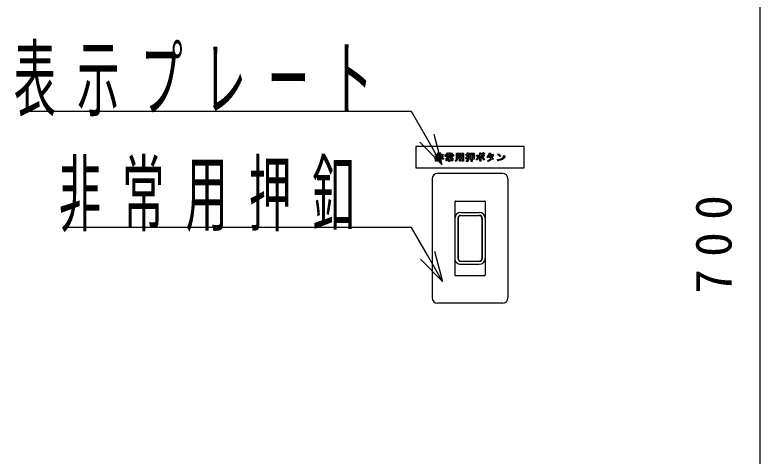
# Model space of a CAD drawing. Units: millimetres, scale not verified. Extents: x -11550 to 5573, y -35640 to 8010.
# Drawn here: x -8575 to -7887, y -4699 to -4292 of the extents above; entities that cross this region are included whole.
import ezdxf

# ---------------------------------------------------------------- set-up
doc = ezdxf.new("R2010")
doc.units = ezdxf.units.MM
doc.header["$LTSCALE"] = 30
doc.layers.add('layer1', color=4, linetype='Continuous', lineweight=25)
doc.styles.add('ＭＳ ゴシック', font='')
doc.styles.get('ＭＳ ゴシック').set_extended_font_data('MS Gothic')

msp = doc.modelspace()

# ---------------------------------------------------------------- linework, layer by layer
at = {"layer": 'layer1'}
for p, q in [((-7886.7, -4833.06), (-7886.7, -4163.06)), ((-8210.54, -4380.87), (-8567.36, -4380.87)), ((-8208.54, -4380.87), (-8210.54, -4380.87)), ((-8194.33, -4405.48), (-8208.54, -4380.87)), ((-8187.83, -4401.73), (-8180.33, -4429.73)), ((-8180.33, -4429.73), (-8194.33, -4405.48)), ((-8180.33, -4429.73), (-8200.82, -4409.23)), ((-8186.56, -4421.34), (-8186.56, -4420.5)), ((-8186.56, -4420.5), (-8184.15, -4420.5)), ((-8184.15, -4421.34), (-8186.56, -4421.34)), ((-8186.14, -4423.09), (-8186.14, -4422.26)), ((-8186.14, -4422.26), (-8184.15, -4422.26)), ((-8184.15, -4420.5), (-8184.15, -4419.16)), ((-8184.15, -4419.16), (-8183.4, -4419.16)), ((-8184.15, -4422.26), (-8184.15, -4421.34)), ((-8183.4, -4419.16), (-8183.26, -4419.2)), ((-8183.19, -4419.37), (-8183.28, -4419.5)), ((-8183.28, -4419.5), (-8183.28, -4424.24)), ((-8183.26, -4419.2), (-8183.19, -4419.28)), ((-8183.19, -4419.28), (-8183.19, -4419.37)), ((-8182.46, -4426.95), (-8182.46, -4419.16)), ((-8182.46, -4419.16), (-8181.71, -4419.16)), ((-8181.71, -4419.16), (-8181.57, -4419.2)), ((-8181.51, -4419.37), (-8181.59, -4419.5)), ((-8181.59, -4419.5), (-8181.59, -4420.5)), ((-8181.59, -4420.5), (-8179.21, -4420.5)), ((-8179.21, -4421.34), (-8181.59, -4421.34)), ((-8181.59, -4421.34), (-8181.59, -4422.26)), ((-8181.59, -4422.26), (-8179.59, -4422.26)), ((-8181.57, -4419.2), (-8181.5, -4419.28)), ((-8181.5, -4419.28), (-8181.51, -4419.37)), ((-8179.59, -4422.26), (-8179.59, -4423.09)), ((-8179.21, -4420.5), (-8179.21, -4421.34)), ((-8177.26, -4422.4), (-8177.26, -4420.47)), ((-8177.26, -4420.47), (-8175.33, -4420.47)), ((-8176.39, -4422.4), (-8177.26, -4422.4)), ((-8170.51, -4421.2), (-8176.39, -4421.2)), ((-8176.39, -4421.2), (-8176.39, -4422.4)), ((-8176.09, -4419.7), (-8175.46, -4419.16)), ((-8175.87, -4419.9), (-8176.09, -4419.7)), ((-8175.67, -4420.09), (-8175.87, -4419.9)), ((-8175.49, -4420.28), (-8175.67, -4420.09)), ((-8175.64, -4423.61), (-8175.64, -4421.53)), ((-8175.64, -4421.53), (-8171.26, -4421.53)), ((-8175.33, -4420.47), (-8175.49, -4420.28)), ((-8175.46, -4419.16), (-8175.16, -4419.36)), ((-8175.16, -4419.36), (-8174.91, -4419.6)), ((-8174.5, -4420.2), (-8175.02, -4420.47)), ((-8175.02, -4420.47), (-8173.85, -4420.47)), ((-8174.91, -4419.6), (-8174.68, -4419.89)), ((-8172.13, -4422.27), (-8174.78, -4422.27)), ((-8174.78, -4422.27), (-8174.78, -4422.88)), ((-8174.68, -4419.89), (-8174.5, -4420.2)), ((-8173.85, -4420.47), (-8173.85, -4418.95)), ((-8173.85, -4418.95), (-8173.11, -4418.95)), ((-8173.11, -4418.95), (-8172.96, -4419)), ((-8172.9, -4419.17), (-8172.98, -4419.29)), ((-8172.98, -4419.29), (-8172.98, -4420.47)), ((-8172.98, -4420.47), (-8171.85, -4420.47)), ((-8172.96, -4419), (-8172.89, -4419.07)), ((-8172.89, -4419.07), (-8172.9, -4419.17)), ((-8172.41, -4420.24), (-8171.65, -4419.05)), ((-8171.85, -4420.47), (-8172.41, -4420.24)), ((-8172.13, -4422.88), (-8172.13, -4422.27)), ((-8171.65, -4419.05), (-8170.95, -4419.45)), ((-8171.03, -4419.78), (-8171.57, -4420.47)), ((-8171.57, -4420.47), (-8169.64, -4420.47)), ((-8171.26, -4421.53), (-8171.26, -4423.61)), ((-8170.89, -4419.76), (-8171.03, -4419.78)), ((-8170.95, -4419.45), (-8170.85, -4419.6)), ((-8170.83, -4419.7), (-8170.89, -4419.76)), ((-8170.85, -4419.6), (-8170.83, -4419.7)), ((-8170.51, -4422.27), (-8170.51, -4421.2)), ((-8169.64, -4422.27), (-8170.51, -4422.27)), ((-8169.64, -4420.47), (-8169.64, -4422.27)), ((-8166.97, -4423.97), (-8166.97, -4419.47)), ((-8166.97, -4419.47), (-8160.42, -4419.47)), ((-8166.1, -4420.3), (-8166.1, -4421.4)), ((-8164.21, -4420.3), (-8166.1, -4420.3)), ((-8166.1, -4421.4), (-8164.21, -4421.4)), ((-8166.1, -4422.23), (-8166.1, -4423.33)), ((-8164.21, -4422.23), (-8166.1, -4422.23)), ((-8164.21, -4421.4), (-8164.21, -4420.3)), ((-8164.21, -4423.33), (-8164.21, -4422.23)), ((-8163.35, -4420.3), (-8163.35, -4421.4)), ((-8161.29, -4420.3), (-8163.35, -4420.3)), ((-8163.35, -4421.4), (-8161.29, -4421.4)), ((-8163.35, -4422.23), (-8163.35, -4423.33)), ((-8161.29, -4422.23), (-8163.35, -4422.23)), ((-8161.29, -4421.4), (-8161.29, -4420.3)), ((-8161.29, -4423.33), (-8161.29, -4422.23)), ((-8160.42, -4419.47), (-8160.42, -4426.14)), ((-8158.33, -4421.34), (-8158.33, -4420.5)), ((-8158.33, -4420.5), (-8157.13, -4420.5)), ((-8157.13, -4421.34), (-8158.33, -4421.34)), ((-8157.13, -4420.5), (-8157.13, -4418.95)), ((-8157.13, -4418.95), (-8156.38, -4418.95)), ((-8157.13, -4423.18), (-8157.13, -4421.34)), ((-8156.38, -4418.95), (-8156.25, -4418.97)), ((-8156.19, -4419.14), (-8156.26, -4419.28)), ((-8156.26, -4419.28), (-8156.26, -4420.5)), ((-8156.26, -4420.5), (-8155.36, -4420.5)), ((-8155.36, -4421.34), (-8156.26, -4421.34)), ((-8156.26, -4421.34), (-8156.26, -4422.95)), ((-8156.25, -4418.97), (-8156.19, -4419.03)), ((-8156.19, -4419.03), (-8156.19, -4419.14)), ((-8155.68, -4422.74), (-8155.46, -4422.67)), ((-8155.46, -4422.67), (-8155.29, -4423.44)), ((-8155.36, -4420.5), (-8155.36, -4421.34)), ((-8155.27, -4424.99), (-8155.27, -4419.43)), ((-8155.27, -4419.43), (-8150.71, -4419.43)), ((-8153.44, -4420.27), (-8154.4, -4420.27)), ((-8154.4, -4420.27), (-8154.4, -4421.5)), ((-8154.4, -4421.5), (-8153.44, -4421.5)), ((-8153.44, -4422.33), (-8154.4, -4422.33)), ((-8154.4, -4422.33), (-8154.4, -4423.5)), ((-8153.44, -4421.5), (-8153.44, -4420.27)), ((-8153.44, -4423.5), (-8153.44, -4422.33)), ((-8151.58, -4420.27), (-8152.57, -4420.27)), ((-8152.57, -4420.27), (-8152.57, -4421.5)), ((-8152.57, -4421.5), (-8151.58, -4421.5)), ((-8151.58, -4422.33), (-8152.57, -4422.33)), ((-8152.57, -4422.33), (-8152.57, -4423.5)), ((-8151.58, -4421.5), (-8151.58, -4420.27)), ((-8151.58, -4423.5), (-8151.58, -4422.33)), ((-8150.71, -4419.43), (-8150.71, -4424.78)), ((-8148.56, -4422.06), (-8148.56, -4421.12)), ((-8148.56, -4421.12), (-8145.46, -4421.12)), ((-8145.46, -4422.06), (-8148.56, -4422.06)), ((-8147.53, -4423.31), (-8147.2, -4422.6)), ((-8147.2, -4422.6), (-8146.35, -4423.03)), ((-8145.46, -4421.12), (-8145.46, -4419.19)), ((-8145.46, -4419.19), (-8144.64, -4419.19)), ((-8145.46, -4426.85), (-8145.46, -4422.06)), ((-8144.64, -4419.19), (-8144.46, -4419.26)), ((-8144.38, -4419.47), (-8144.48, -4419.61)), ((-8144.48, -4419.61), (-8144.48, -4421.12)), ((-8144.48, -4421.12), (-8141.31, -4421.12)), ((-8141.31, -4422.06), (-8144.48, -4422.06)), ((-8144.48, -4422.06), (-8144.48, -4426.85)), ((-8144.46, -4419.26), (-8144.37, -4419.35)), ((-8144.37, -4419.35), (-8144.38, -4419.47)), ((-8143.66, -4423.24), (-8142.91, -4422.6)), ((-8143.46, -4419.77), (-8142.96, -4419.26)), ((-8143.18, -4420.02), (-8143.46, -4419.77)), ((-8142.88, -4420.29), (-8143.18, -4420.02)), ((-8142.96, -4419.26), (-8142.64, -4419.51)), ((-8142.91, -4422.6), (-8142.3, -4423.26)), ((-8142.57, -4420.59), (-8142.88, -4420.29)), ((-8142.64, -4419.51), (-8142.33, -4419.78)), ((-8142.23, -4420.92), (-8142.57, -4420.59)), ((-8142.49, -4419.21), (-8141.96, -4418.74)), ((-8142.21, -4419.48), (-8142.49, -4419.21)), ((-8142.33, -4419.78), (-8142.02, -4420.07)), ((-8141.73, -4420.38), (-8142.23, -4420.92)), ((-8141.92, -4419.78), (-8142.21, -4419.48)), ((-8142.02, -4420.07), (-8141.73, -4420.38)), ((-8141.96, -4418.74), (-8141.64, -4419)), ((-8141.6, -4420.09), (-8141.92, -4419.78)), ((-8141.64, -4419), (-8141.32, -4419.28)), ((-8141.27, -4420.44), (-8141.6, -4420.09)), ((-8141.32, -4419.28), (-8141.02, -4419.6)), ((-8141.31, -4421.12), (-8141.31, -4422.06)), ((-8140.73, -4419.95), (-8141.27, -4420.44)), ((-8141.02, -4419.6), (-8140.73, -4419.95)), ((-8138.85, -4423.05), (-8138.04, -4422.1)), ((-8138.04, -4422.1), (-8137.38, -4421.12)), ((-8137.17, -4422.54), (-8137.61, -4423.07)), ((-8137.38, -4421.12), (-8136.87, -4420.11)), ((-8136.78, -4422), (-8137.17, -4422.54)), ((-8136.87, -4420.11), (-8136.51, -4419.09)), ((-8136.85, -4423), (-8136.38, -4422.26)), ((-8136.43, -4421.44), (-8136.78, -4422)), ((-8136.51, -4419.09), (-8135.59, -4419.44)), ((-8134.06, -4421.44), (-8136.43, -4421.44)), ((-8136.38, -4422.26), (-8135.85, -4422.5)), ((-8135.92, -4420.37), (-8136.02, -4420.5)), ((-8136.02, -4420.5), (-8133.81, -4420.5)), ((-8135.84, -4420.22), (-8135.92, -4420.37)), ((-8135.85, -4422.5), (-8135.38, -4422.73)), ((-8135.76, -4420.05), (-8135.84, -4420.22)), ((-8135.69, -4419.87), (-8135.76, -4420.05)), ((-8135.52, -4419.77), (-8135.69, -4419.87)), ((-8135.59, -4419.44), (-8135.47, -4419.56)), ((-8135.45, -4419.67), (-8135.52, -4419.77)), ((-8135.47, -4419.56), (-8135.45, -4419.67)), ((-8134.63, -4423.15), (-8134.42, -4422.67)), ((-8134.42, -4422.67), (-8134.25, -4422.22)), ((-8134.25, -4422.22), (-8134.13, -4421.81)), ((-8134.13, -4421.81), (-8134.06, -4421.44)), ((-8133.81, -4420.5), (-8133.4, -4420.36)), ((-8133.37, -4422.52), (-8133.59, -4423.11)), ((-8133.4, -4420.36), (-8132.91, -4420.83)), ((-8133.18, -4421.9), (-8133.37, -4422.52)), ((-8133.03, -4421.24), (-8133.18, -4421.9)), ((-8132.92, -4421.17), (-8133.03, -4421.24)), ((-8132.86, -4421.08), (-8132.92, -4421.17)), ((-8132.91, -4420.83), (-8132.86, -4420.96)), ((-8132.86, -4420.96), (-8132.86, -4421.08)), ((-8128.83, -4420.82), (-8128.18, -4419.98)), ((-8128.39, -4421.14), (-8128.83, -4420.82)), ((-8127.94, -4421.49), (-8128.39, -4421.14)), ((-8128.18, -4419.98), (-8127.76, -4420.26)), ((-8127.47, -4421.88), (-8127.94, -4421.49)), ((-8127.76, -4420.26), (-8127.3, -4420.61)), ((-8126.98, -4422.3), (-8127.47, -4421.88)), ((-8127.3, -4420.61), (-8126.79, -4421.04)), ((-8126.24, -4421.55), (-8126.98, -4422.3)), ((-8126.79, -4421.04), (-8126.24, -4421.55)), ((-8123.86, -4423.18), (-8122.89, -4421.6)), ((-8122.04, -4422.18), (-8123.12, -4423.9)), ((-8122.89, -4421.6), (-8122.04, -4422.18)), ((-8186.8, -4424.35), (-8184.15, -4423.72)), ((-8186.62, -4425.25), (-8186.8, -4424.35)), ((-8186.49, -4425.32), (-8186.62, -4425.25)), ((-8186.39, -4425.33), (-8186.49, -4425.32)), ((-8186.32, -4425.28), (-8186.39, -4425.33)), ((-8186.38, -4426.29), (-8185.44, -4425.93)), ((-8186, -4427.12), (-8186.38, -4426.29)), ((-8186.28, -4425.18), (-8186.32, -4425.28)), ((-8184.18, -4424.54), (-8186.28, -4425.18)), ((-8184.15, -4423.09), (-8186.14, -4423.09)), ((-8184.81, -4426.66), (-8186, -4427.12)), ((-8185.44, -4425.93), (-8184.76, -4425.52)), ((-8183.96, -4426.03), (-8184.81, -4426.66)), ((-8184.76, -4425.52), (-8184.34, -4425.06)), ((-8184.34, -4425.06), (-8184.18, -4424.54)), ((-8184.15, -4423.72), (-8184.15, -4423.09)), ((-8183.45, -4425.22), (-8183.96, -4426.03)), ((-8183.28, -4424.24), (-8183.45, -4425.22)), ((-8181.59, -4426.95), (-8182.46, -4426.95)), ((-8179.59, -4423.09), (-8181.59, -4423.09)), ((-8181.59, -4423.09), (-8181.59, -4424.12)), ((-8181.59, -4424.12), (-8178.87, -4424.12)), ((-8178.87, -4424.95), (-8181.59, -4424.95)), ((-8181.59, -4424.95), (-8181.59, -4426.95)), ((-8178.87, -4424.12), (-8178.87, -4424.95)), ((-8176.51, -4426.5), (-8176.51, -4423.98)), ((-8176.51, -4423.98), (-8173.85, -4423.98)), ((-8175.64, -4426.5), (-8176.51, -4426.5)), ((-8173.85, -4423.61), (-8175.64, -4423.61)), ((-8173.85, -4424.82), (-8175.64, -4424.82)), ((-8175.64, -4424.82), (-8175.64, -4426.5)), ((-8174.78, -4422.88), (-8172.13, -4422.88)), ((-8173.85, -4423.98), (-8173.85, -4423.61)), ((-8173.85, -4426.95), (-8173.85, -4424.82)), ((-8172.98, -4426.95), (-8173.85, -4426.95)), ((-8171.26, -4423.61), (-8172.98, -4423.61)), ((-8172.98, -4423.61), (-8172.98, -4423.98)), ((-8172.98, -4423.98), (-8170.19, -4423.98)), ((-8171.06, -4424.82), (-8172.98, -4424.82)), ((-8172.98, -4424.82), (-8172.98, -4426.95)), ((-8171.89, -4425.7), (-8171.11, -4425.7)), ((-8171.73, -4426.54), (-8171.89, -4425.7)), ((-8170.76, -4426.54), (-8171.73, -4426.54)), ((-8171.11, -4425.7), (-8171.09, -4425.7)), ((-8171.09, -4425.7), (-8171.07, -4425.69)), ((-8171.07, -4425.69), (-8171.06, -4425.68)), ((-8171.06, -4425.66), (-8171.06, -4424.82)), ((-8171.06, -4425.68), (-8171.06, -4425.66)), ((-8170.51, -4426.5), (-8170.76, -4426.54)), ((-8170.34, -4426.39), (-8170.51, -4426.5)), ((-8170.23, -4426.22), (-8170.34, -4426.39)), ((-8170.19, -4425.97), (-8170.23, -4426.22)), ((-8170.19, -4423.98), (-8170.19, -4425.97)), ((-8167.9, -4426.38), (-8167.49, -4425.83)), ((-8167.26, -4427.02), (-8167.9, -4426.38)), ((-8167.49, -4425.83), (-8167.2, -4425.24)), ((-8166.78, -4426.42), (-8167.26, -4427.02)), ((-8167.2, -4425.24), (-8167.03, -4424.62)), ((-8167.03, -4424.62), (-8166.97, -4423.97)), ((-8166.43, -4425.75), (-8166.78, -4426.42)), ((-8166.2, -4424.99), (-8166.43, -4425.75)), ((-8166.11, -4424.16), (-8166.2, -4424.99)), ((-8164.21, -4424.16), (-8166.11, -4424.16)), ((-8166.1, -4423.33), (-8164.21, -4423.33)), ((-8164.21, -4426.78), (-8164.21, -4424.16)), ((-8163.35, -4426.78), (-8164.21, -4426.78)), ((-8163.35, -4423.33), (-8161.29, -4423.33)), ((-8161.29, -4424.16), (-8163.35, -4424.16)), ((-8163.35, -4424.16), (-8163.35, -4426.78)), ((-8162.1, -4426.78), (-8162.29, -4425.84)), ((-8162.29, -4425.84), (-8161.33, -4425.84)), ((-8161.06, -4426.78), (-8162.1, -4426.78)), ((-8161.33, -4425.84), (-8161.31, -4425.84)), ((-8161.31, -4425.84), (-8161.3, -4425.83)), ((-8161.3, -4425.83), (-8161.29, -4425.81)), ((-8161.29, -4425.79), (-8161.29, -4424.16)), ((-8161.29, -4425.81), (-8161.29, -4425.79)), ((-8160.78, -4426.74), (-8161.06, -4426.78)), ((-8160.58, -4426.62), (-8160.78, -4426.74)), ((-8160.46, -4426.42), (-8160.58, -4426.62)), ((-8160.42, -4426.14), (-8160.46, -4426.42)), ((-8158.4, -4423.52), (-8158.13, -4423.45)), ((-8158.19, -4424.38), (-8158.4, -4423.52)), ((-8158.12, -4424.47), (-8158.19, -4424.38)), ((-8158.13, -4423.45), (-8157.82, -4423.37)), ((-8158.03, -4424.49), (-8158.12, -4424.47)), ((-8157.92, -4424.44), (-8158.03, -4424.49)), ((-8157.8, -4424.32), (-8157.92, -4424.44)), ((-8157.82, -4423.37), (-8157.49, -4423.28)), ((-8157.6, -4424.24), (-8157.8, -4424.32)), ((-8157.63, -4427.02), (-8157.78, -4426.19)), ((-8157.78, -4426.19), (-8157.17, -4426.19)), ((-8156.9, -4427.02), (-8157.63, -4427.02)), ((-8157.43, -4424.17), (-8157.6, -4424.24)), ((-8157.49, -4423.28), (-8157.13, -4423.18)), ((-8157.27, -4424.11), (-8157.43, -4424.17)), ((-8157.13, -4424.06), (-8157.27, -4424.11)), ((-8157.17, -4426.19), (-8157.15, -4426.18)), ((-8157.15, -4426.18), (-8157.14, -4426.17)), ((-8157.14, -4426.17), (-8157.13, -4426.16)), ((-8157.13, -4426.14), (-8157.13, -4424.06)), ((-8157.13, -4426.16), (-8157.13, -4426.14)), ((-8156.62, -4426.98), (-8156.9, -4427.02)), ((-8156.42, -4426.86), (-8156.62, -4426.98)), ((-8156.3, -4426.66), (-8156.42, -4426.86)), ((-8156.26, -4426.38), (-8156.3, -4426.66)), ((-8156.26, -4422.95), (-8156.08, -4422.88)), ((-8156.02, -4423.7), (-8156.26, -4423.79)), ((-8156.26, -4423.79), (-8156.26, -4426.38)), ((-8156.08, -4422.88), (-8155.89, -4422.81)), ((-8155.78, -4423.61), (-8156.02, -4423.7)), ((-8155.89, -4422.81), (-8155.68, -4422.74)), ((-8155.53, -4423.53), (-8155.78, -4423.61)), ((-8155.29, -4423.44), (-8155.53, -4423.53)), ((-8154.4, -4424.99), (-8155.27, -4424.99)), ((-8154.4, -4423.5), (-8153.44, -4423.5)), ((-8153.44, -4424.33), (-8154.4, -4424.33)), ((-8154.4, -4424.33), (-8154.4, -4424.99)), ((-8153.44, -4426.99), (-8153.44, -4424.33)), ((-8152.57, -4426.99), (-8153.44, -4426.99)), ((-8152.57, -4423.5), (-8151.58, -4423.5)), ((-8151.58, -4424.33), (-8152.57, -4424.33)), ((-8152.57, -4424.33), (-8152.57, -4426.99)), ((-8151.58, -4424.78), (-8151.58, -4424.33)), ((-8150.71, -4424.78), (-8151.58, -4424.78)), ((-8148.69, -4425.34), (-8148.27, -4424.68)), ((-8147.82, -4425.81), (-8148.69, -4425.34)), ((-8148.27, -4424.68), (-8147.89, -4424)), ((-8147.89, -4424), (-8147.53, -4423.31)), ((-8147.42, -4425.18), (-8147.82, -4425.81)), ((-8147.06, -4424.57), (-8147.42, -4425.18)), ((-8146.75, -4423.99), (-8147.06, -4424.57)), ((-8146.47, -4423.43), (-8146.75, -4423.99)), ((-8146.33, -4423.37), (-8146.47, -4423.43)), ((-8146.35, -4423.03), (-8146.27, -4423.17)), ((-8146.26, -4423.28), (-8146.33, -4423.37)), ((-8146.27, -4423.17), (-8146.26, -4423.28)), ((-8144.48, -4426.85), (-8145.46, -4426.85)), ((-8143.16, -4423.83), (-8143.66, -4423.24)), ((-8142.69, -4424.44), (-8143.16, -4423.83)), ((-8142.25, -4425.06), (-8142.69, -4424.44)), ((-8142.3, -4423.26), (-8141.77, -4423.91)), ((-8141.85, -4425.71), (-8142.25, -4425.06)), ((-8140.97, -4425.13), (-8141.85, -4425.71)), ((-8141.77, -4423.91), (-8141.33, -4424.53)), ((-8141.33, -4424.53), (-8140.97, -4425.13)), ((-8138.1, -4423.57), (-8138.85, -4423.05)), ((-8138.13, -4426.22), (-8137.16, -4425.74)), ((-8137.25, -4426.92), (-8138.13, -4426.22)), ((-8137.61, -4423.07), (-8138.1, -4423.57)), ((-8136.35, -4426.41), (-8137.25, -4426.92)), ((-8137.16, -4425.74), (-8136.34, -4425.21)), ((-8136.42, -4423.25), (-8136.85, -4423)), ((-8135.99, -4423.5), (-8136.42, -4423.25)), ((-8135.57, -4425.85), (-8136.35, -4426.41)), ((-8136.34, -4425.21), (-8135.67, -4424.63)), ((-8135.57, -4423.75), (-8135.99, -4423.5)), ((-8135.67, -4424.63), (-8135.16, -4423.99)), ((-8135.16, -4423.99), (-8135.57, -4423.75)), ((-8134.9, -4425.22), (-8135.57, -4425.85)), ((-8135.38, -4422.73), (-8134.97, -4422.95)), ((-8134.97, -4422.95), (-8134.63, -4423.15)), ((-8134.36, -4424.54), (-8134.9, -4425.22)), ((-8133.6, -4425.09), (-8134.36, -4424.54)), ((-8133.59, -4423.11), (-8133.85, -4423.66)), ((-8133.85, -4423.66), (-8133.02, -4424.22)), ((-8133.02, -4424.22), (-8133.6, -4425.09)), ((-8128.97, -4425.29), (-8126.9, -4425.02)), ((-8128.69, -4426.31), (-8128.97, -4425.29)), ((-8128.56, -4426.47), (-8128.69, -4426.31)), ((-8128.44, -4426.52), (-8128.56, -4426.47)), ((-8128.32, -4426.46), (-8128.44, -4426.52)), ((-8128.2, -4426.29), (-8128.32, -4426.46)), ((-8126.2, -4425.96), (-8128.2, -4426.29)), ((-8126.9, -4425.02), (-8125.2, -4424.32)), ((-8124.51, -4425.16), (-8126.2, -4425.96)), ((-8125.2, -4424.32), (-8123.86, -4423.18)), ((-8123.12, -4423.9), (-8124.51, -4425.16)), ((-8210.54, -4487.94), (-8525.23, -4487.94)), ((-8208.54, -4487.94), (-8210.54, -4487.94)), ((-8193.7, -4513.64), (-8208.54, -4487.94)), ((-8187.2, -4509.89), (-8179.7, -4537.89)), ((-8179.7, -4537.89), (-8200.2, -4517.39)), ((-8179.7, -4537.89), (-8193.7, -4513.64))]:
    msp.add_line(p, q, dxfattribs=at)
at = {"layer": 'layer1', "color": 3}
for p, q in [((-8104.42, -4413.06), (-8204.42, -4413.06)), ((-8204.42, -4413.06), (-8204.42, -4433.06)), ((-8104.42, -4433.06), (-8104.42, -4413.06)), ((-8204.42, -4433.06), (-8104.42, -4433.06)), ((-8189.42, -4443.06), (-8189.42, -4553.06)), ((-8124.42, -4438.06), (-8184.42, -4438.06)), ((-8119.42, -4443.06), (-8119.42, -4553.06)), ((-8167.92, -4463.71), (-8140.92, -4463.71)), ((-8168.42, -4464.21), (-8168.42, -4531.91)), ((-8140.42, -4464.21), (-8140.42, -4531.91)), ((-8162.97, -4476.86), (-8145.87, -4476.86)), ((-8162.92, -4474.06), (-8145.92, -4474.06)), ((-8162.92, -4477.06), (-8145.92, -4477.06)), ((-8165.67, -4479.56), (-8165.67, -4516.56)), ((-8165.42, -4479.56), (-8165.42, -4516.56)), ((-8143.42, -4479.56), (-8143.42, -4516.56)), ((-8143.17, -4479.56), (-8143.17, -4516.56)), ((-8162.97, -4519.26), (-8145.87, -4519.26)), ((-8162.92, -4519.06), (-8145.92, -4519.06)), ((-8162.92, -4522.06), (-8145.92, -4522.06)), ((-8167.92, -4532.41), (-8140.92, -4532.41)), ((-8124.42, -4558.06), (-8184.42, -4558.06))]:
    msp.add_line(p, q, dxfattribs=at)
for centre, radius, start, end in [((-8184.42, -4443.06), 5, 90, 180), ((-8124.42, -4443.06), 5, 0, 90), ((-8167.92, -4464.21), 0.5, 89.99999, 179.99997), ((-8140.92, -4464.21), 0.5, 0, 89.99999), ((-8162.92, -4479.56), 5.5, 89.99998, 179.99997), ((-8162.97, -4479.56), 2.7, 89.99998, 179.99997), ((-8162.92, -4479.56), 2.5, 89.99998, 179.99997), ((-8145.92, -4479.56), 5.5, 0, 89.99998), ((-8145.92, -4479.56), 2.5, 0, 89.99998), ((-8145.87, -4479.56), 2.7, 0, 89.99998), ((-8162.92, -4516.56), 5.5, 179.99997, 270), ((-8162.97, -4516.56), 2.7, 179.99997, 270), ((-8162.92, -4516.56), 2.5, 179.99997, 270), ((-8145.92, -4516.56), 2.5, 270.00003, 0), ((-8145.92, -4516.56), 5.5, 270.00003, 0), ((-8145.87, -4516.56), 2.7, 270.00003, 0), ((-8167.92, -4531.91), 0.5, 179.99997, 270), ((-8140.92, -4531.91), 0.5, 270.00003, 0), ((-8184.42, -4553.06), 5, 180, 270), ((-8124.42, -4553.06), 5, 270, 0)]:
    msp.add_arc(centre, radius, start, end, dxfattribs=at)

# ---------------------------------------------------------------- texts
at = {"layer": 'layer1', "color": 2, "char_height": 57.18, "attachment_point": 7, "style": 'ＭＳ ゴシック'}
for s, insert in [('\\T1.5;\\W0.5;表示プレート', (-8575.61, -4385.38)), ('\\T1.5;\\W0.5;非常用押釦', (-8533.99, -4492.44))]:
    msp.add_mtext(s, dxfattribs=dict(at, insert=insert))
at = {"layer": 'layer1', "color": 3, "insert": (-7929.55, -4498.06), "char_height": 33.5, "attachment_point": 5, "rotation": 90, "style": 'ＭＳ ゴシック'}
msp.add_mtext('\\T1.5;700', dxfattribs=at)

doc.saveas('drawing.dxf')
